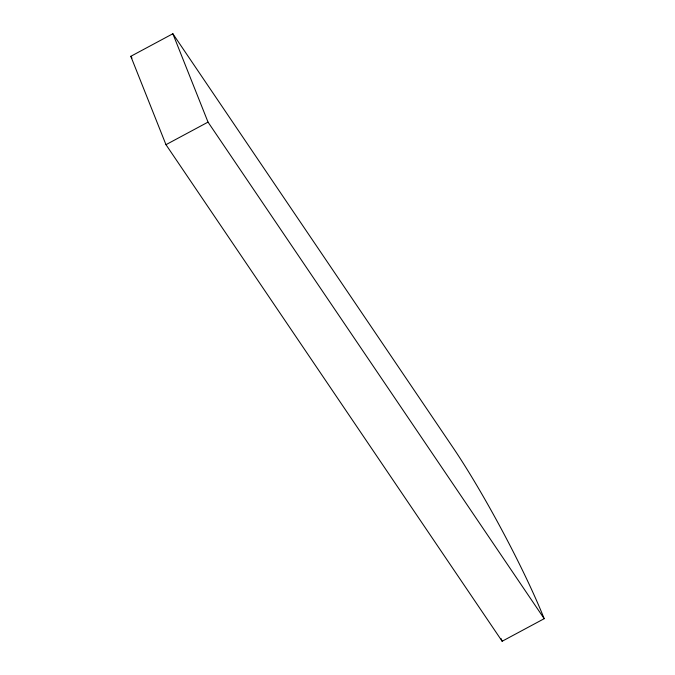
<?xml version="1.0" encoding="UTF-8"?>
<svg xmlns="http://www.w3.org/2000/svg" width="675" height="675" viewBox="0 0 675 675"><rect width="100%" height="100%" fill="white"/><g stroke="black" fill="none" stroke-linecap="round" stroke-linejoin="round"><path stroke-width="1.01" d="M130.807 56.312L172.859 33.75L453.001 447.559A137.16 14.875 61.8 0 1 544.193 618.688L502.141 641.25L165.974 144.678L130.807 56.312L131.988 58.058M165.974 144.678L208.027 122.116L172.859 33.75M208.027 122.116L544.193 618.688M501.053 638.55A137.16 14.875 61.8 0 1 502.141 641.25"/></g></svg>
